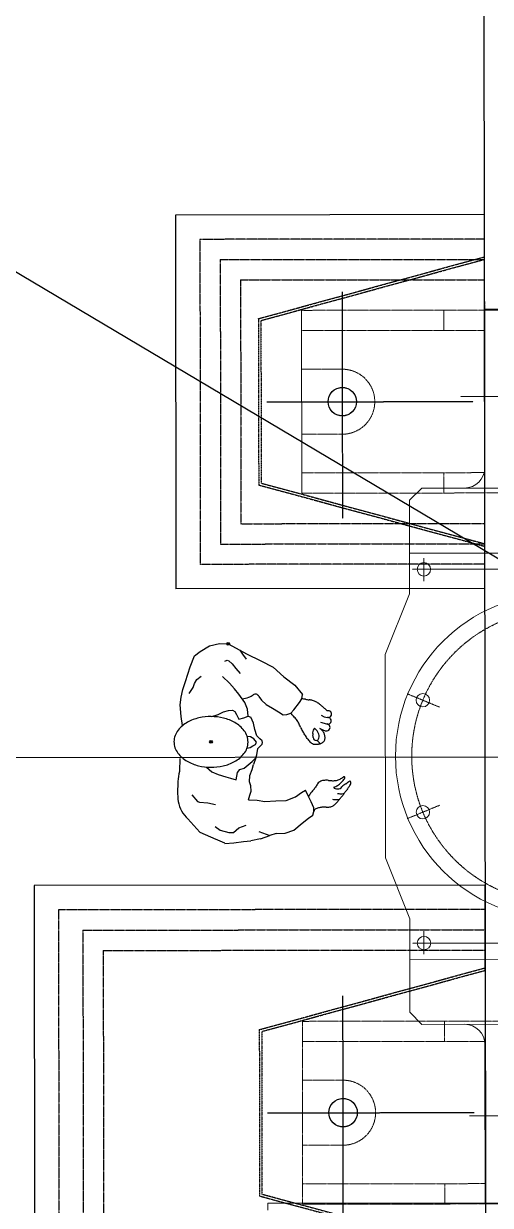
# Model space of a CAD drawing. Header units: feet. Extents: x -99009 to 3252343, y -11094690 to 9035152.
# Drawn here: x 2518425 to 2519574, y -1979500 to -1976592 of the extents above; entities that cross this region are included whole.
import ezdxf

# ---------------------------------------------------------------- set-up
doc = ezdxf.new("R2010")
doc.units = ezdxf.units.FT
for name, pattern in [('CENTER', [2, 1.25, -0.25, 0.25, -0.25]), ('HIDDEN', [0.375, 0.25, -0.125]), ('PHANTOM', [2.5, 1.25, -0.25, 0.25, -0.25, 0.25, -0.25])]:
    doc.linetypes.add(name, pattern=pattern)
for name, color, linetype in [('1', 1, 'Continuous'), ('K-LINE', 7, 'Continuous'), ('LAYER7', 7, 'Continuous'), ('LEVEL007', 7, 'Continuous'), ('WORKLAYER', 7, 'Continuous')]:
    doc.layers.add(name, color=color, linetype=linetype)
doc.layers.add('中心線(黄)', color=2, linetype='CENTER', lineweight=15)

# ---------------------------------------------------------------- blocks, each defined once
blk = doc.blocks.new('A$C1CCE227E')
at = {"layer": 'K-LINE', "color": 1, "linetype": 'PHANTOM', "lineweight": 13}
for p, q in [((-648.5, 1700), (-648.5, -1300)), ((651.5, 1700), (651.5, -1300)), ((-1098.5, 850), (-1098.5, -1300)), ((-648.5, 850), (-648.5, -1300)), ((651.5, 850), (651.5, -1300)), ((1101.5, 850), (1101.5, -1300)), ((-648.5, -850), (-1098.5, -850)), ((-648.5, -850), (-1098.5, -850)), ((-1048.5, -850), (-1048.5, -1300)), ((-698.5, -850), (-698.5, -1300)), ((651.5, -850), (1101.5, -850)), ((701.5, -850), (701.5, -1300)), ((1051.5, -850), (1051.5, -1300)), ((-698.5, -950), (-648.5, -950)), ((651.5, -950), (701.5, -950)), ((1051.5, -950), (1101.5, -950)), ((-873.5, -1088.6), (-873.5, -1346.6)), ((876.5, -1095.6), (876.5, -1359.5)), ((-752.2, -1200), (-991.9, -1200)), ((-953.5, -1200), (-953.5, -1300)), ((-793.5, -1200), (-793.5, -1300)), ((767, -1200), (990.1, -1200)), ((796.5, -1200), (796.5, -1300)), ((956.5, -1200), (956.5, -1300)), ((651.5, -1300), (1101.5, -1300))]:
    blk.add_line(p, q, dxfattribs=at)
for centre in [(-873.5, -1200), (876.5, -1200)]:
    blk.add_circle(centre, 35, dxfattribs=at)
for centre in [(-873.5, -1200), (876.5, -1200)]:
    blk.add_arc(centre, 80, 0, 180, dxfattribs=at)
at = {"layer": 'WORKLAYER', "color": 1, "linetype": 'Continuous', "lineweight": 13}
for p, q in [((651.5, -850), (1101.5, -850)), ((-1098.5, -950), (-1048.5, -950)), ((-1098.5, -1300), (-648.5, -1300))]:
    blk.add_line(p, q, dxfattribs=at)
at = {"layer": '中心線(黄)', "color": 2, "linetype": 'CENTER', "lineweight": 15}
blk.add_line((1.5, -1463.3), (1.5, 1774), dxfattribs=at)
blk = doc.blocks.new('G$C079D2E91')
at = {"layer": 'K-LINE', "color": 2, "linetype": 'CENTER', "lineweight": 15}
blk.add_blockref('A$C1CCE227E', (-1.5, 0), dxfattribs=at)
blk = doc.blocks.new('G$C32F60F67')
at = {"layer": 'WORKLAYER', "color": 3, "linetype": 'Continuous'}
for p, q in [((-1335, -850), (-1335, -1610)), ((-1335, -850), (-415, -850)), ((-1335, -850), (-1335, -1610)), ((-1275, -850), (-475, -850)), ((-415, -850), (-415, -1610)), ((-415, -850), (-415, -1610)), ((315, -850), (315, -1960)), ((315, -850), (1435, -850)), ((315, -850), (315, -1960)), ((375, -850), (1375, -850)), ((-1335, -1610), (-415, -1610)), ((-1335, -1610), (-415, -1610)), ((315, -1960), (1435, -1960)), ((315, -1960), (1435, -1960))]:
    blk.add_line(p, q, dxfattribs=at)
at = {"layer": 'WORKLAYER', "color": 6, "linetype": 'PHANTOM', "ltscale": 0.5}
for p, q in [((-1275, -850), (-1275, -1550)), ((-1275, -850), (-1275, -1550)), ((-1225, -850), (-525, -850)), ((-1225, -1500), (-1225, -850)), ((-1225, -850), (-525, -850)), ((-1225, -1500), (-1225, -850)), ((-1175, -1450), (-1175, -850)), ((-1175, -1450), (-1175, -850)), ((-575, -1450), (-575, -850)), ((-575, -1450), (-575, -850)), ((-525, -1500), (-525, -850)), ((-525, -1500), (-525, -850)), ((-475, -850), (-475, -1550)), ((-475, -850), (-475, -1550)), ((375, -850), (375, -1900)), ((375, -850), (375, -1900)), ((425, -850), (1325, -850)), ((425, -1840), (425, -850)), ((425, -850), (1325, -850)), ((425, -1840), (425, -850)), ((475, -1790), (475, -850)), ((475, -1790), (475, -850)), ((-1175, -1450), (-575, -1450)), ((-1175, -1450), (-575, -1450)), ((-1225, -1500), (-525, -1500)), ((-1225, -1500), (-525, -1500)), ((-1275, -1550), (-475, -1550)), ((-1275, -1550), (-475, -1550)), ((475, -1790), (1275, -1790)), ((475, -1790), (1275, -1790)), ((425, -1840), (1325, -1840)), ((425, -1840), (1325, -1840)), ((375, -1900), (1375, -1900)), ((375, -1900), (1375, -1900))]:
    blk.add_line(p, q, dxfattribs=at)
at = {"layer": 'WORKLAYER', "color": 2, "linetype": 'HIDDEN'}
for p, q in [((-1079.6, -1406), (-1231.2, -850)), ((-1079.6, -1406), (-1231.2, -850)), ((-1075, -1400), (-1225, -850)), ((-1075, -1400), (-1225, -850)), ((-675, -1400), (-525, -850)), ((-675, -1400), (-525, -850)), ((-670.4, -1406), (-518.8, -850)), ((-670.4, -1406), (-518.8, -850)), ((670.4, -1406), (518.8, -850)), ((670.4, -1406), (518.8, -850)), ((675, -1400), (525, -850)), ((675, -1400), (525, -850)), ((1075, -1400), (1225, -850)), ((1075, -1400), (1225, -850)), ((1079.6, -1406), (1231.2, -850)), ((1079.6, -1406), (1231.2, -850)), ((-1079.6, -1406), (-670.4, -1406)), ((-1079.6, -1406), (-670.4, -1406)), ((-1075, -1400), (-675, -1400)), ((-1075, -1400), (-675, -1400)), ((670.4, -1406), (1079.6, -1406)), ((670.4, -1406), (1079.6, -1406)), ((675, -1400), (1075, -1400)), ((675, -1400), (1075, -1400))]:
    blk.add_line(p, q, dxfattribs=at)
at = {"layer": 'WORKLAYER', "color": 2, "linetype": 'CENTER'}
for p, q in [((-875, -1386.1), (-875, -877.4)), ((-875, -1386.1), (-875, -877.4)), ((875, -1386.1), (875, -877.4)), ((875, -1386.1), (875, -877.4)), ((-1145.4, -1200), (-587.2, -1200)), ((-1145.4, -1200), (-587.2, -1200)), ((1145.4, -1200), (587.2, -1200)), ((1145.4, -1200), (587.2, -1200))]:
    blk.add_line(p, q, dxfattribs=at)
at = {"layer": 'WORKLAYER', "color": 3, "linetype": 'Continuous'}
for centre in [(-875, -1200), (-875, -1200), (875, -1200), (875, -1200)]:
    blk.add_circle(centre, 35, dxfattribs=at)
blk = doc.blocks.new('G$CA8366B73')
at = {"layer": 'K-LINE', "color": 2, "linetype": 'CENTER', "lineweight": 15}
blk.add_line((0, -3618.9), (0, 4111.2), dxfattribs=at)
at = {"layer": 'K-LINE', "color": 3, "linetype": 'Continuous', "lineweight": 25}
blk.add_line((-2400, -850), (2200, -850), dxfattribs=at)
blk = doc.blocks.new('K245260282b515')
at = {"color": 1, "linetype": 'Continuous', "lineweight": 20}
for p, q in [((660, -1005), (660, -460)), ((-660, -1005), (-660, -657.2)), ((-660, -1005), (-660, -900)), ((-660, -1005), (-660, -900))]:
    blk.add_line(p, q, dxfattribs=at)
for centre, start, end in [((-710, -900), 0.0001, 90.0001), ((710, -900), 90, 180)]:
    blk.add_arc(centre, 50, start, end, dxfattribs=at)
at = {"layer": 'K-LINE', "color": 1, "linetype": 'CENTER', "lineweight": 15}
for p, q in [((-460, -250.5), (-460, -1028.5)), ((460, -250.5), (460, -1028.5)), ((-120.6, -961.2), (-153.6, -1040.9)), ((120.6, -961.2), (153.6, -1040.9)), ((-430.4, -1000), (-487.5, -1000)), ((430.4, -1000), (487.5, -1000))]:
    blk.add_line(p, q, dxfattribs=at)
at = {"layer": 'K-LINE', "color": 2, "linetype": 'CENTER', "lineweight": 15}
for p, q in [((-885, -371.9), (-885, -909.5)), ((885, -387.2), (885, -887.7))]:
    blk.add_line(p, q, dxfattribs=at)
at = {"layer": 'K-LINE', "color": 1, "linetype": 'CENTER', "lineweight": 15}
blk.add_arc((0, -670), 360, 180, 0, dxfattribs=at)
at = {"layer": 'LAYER7', "color": 1, "linetype": 'Continuous', "lineweight": 20}
for p, q in [((-1100, 850), (-1100, -850)), ((1100, 850), (1100, -850)), ((1100, -1385), (1100, 0)), ((500, -1035), (500, -254.5)), ((-1100, -850), (-710, -850)), ((-1100, -850), (-740, -850)), ((710, -850), (1100, -850)), ((740, -850), (1100, -850)), ((-630, -1035), (-660, -1005)), ((630, -1035), (660, -1005)), ((-500, -1035), (-630, -1035)), ((500, -1035), (630, -1035)), ((1100, -1385), (1117.5, -1385))]:
    blk.add_line(p, q, dxfattribs=at)
blk.add_arc((-710, -900), 50, 0, 90, dxfattribs=at)
at = {"layer": 'LEVEL007', "color": 1, "linetype": 'Continuous', "lineweight": 20}
for p, q in [((500, -245), (500, -1035)), ((-500, -779.7), (-500, -1035)), ((-400, -1035), (-500, -1035)), ((-250, -1095), (-400, -1035)), ((400, -1035), (250, -1095)), ((400, -1035), (500, -1035)), ((-250, -1095), (250, -1095))]:
    blk.add_line(p, q, dxfattribs=at)
for centre in [(-460, -1000), (-137.8, -1002.6), (137.8, -1002.6), (460, -1000)]:
    blk.add_circle(centre, 16.5, dxfattribs=at)
blk.add_arc((0, -670), 400, 180, 0, dxfattribs=at)
blk = doc.blocks.new('WORKER_TOP')
at = {"color": 4, "linetype": 'ByBlock', "lineweight": -2}
for p, q in [((-65.209352, 271.191224), (-61.731512, 278.40124)), ((-61.731568, 278.400912), (-59.914784, 286.760632)), ((-48.592952, 269.86608), (-45.653176, 278.575176)), ((-45.653232, 278.574848), (-43.601952, 287.133808)), ((-32.697392, 267.86552), (-27.31884, 280.961168)), ((135.044632, 239.959944), (118.975744, 232.471784)), ((147.522064, 246.473888), (135.044632, 239.959944)), ((162.53484, 252.541528), (147.521928, 246.474248)), ((171.28472, 252.741632), (162.535168, 252.541472)), ((180.701832, 250.831888), (171.284664, 252.741304)), ((188.239352, 240.166312), (180.702216, 250.83216)), ((200.22248, 224.110136), (188.239024, 240.166368)), ((-160.314848, 179.633144), (-139.09848, 206.360208)), ((-139.098288, 206.360512), (-116.258944, 225.209528)), ((-105.840232, 223.981952), (-116.258944, 225.209528)), ((-96.750392, 217.935664), (-105.84036, 223.981976)), ((-78.895912, 203.996568), (-96.750336, 217.935992)), ((-70.74704, 196.212264), (-78.89572, 203.996872)), ((125.004768, 222.558448), (118.975936, 232.471744)), ((135.44688, 207.645568), (125.004768, 222.558448)), ((144.547872, 185.126072), (135.44688, 207.645568)), ((217.526056, 203.6302), (200.222608, 224.110112)), ((225.085512, 182.254096), (217.525856, 203.630232)), ((-183.994, 153.339664), (-160.314904, 179.632816)), ((-73.639256, 165.856184), (-66.202, 177.391024)), ((-67.341912, 186.72524), (-70.74704, 196.212264)), ((-66.2018, 177.390992), (-67.341528, 186.725512)), ((145.297216, 159.722344), (144.547872, 185.126072)), ((225.585752, 160.37984), (225.085704, 182.254056)), ((-199.488424, 123.064496), (-183.9938, 153.339632)), ((-91.675496, 136.134272), (-82.848704, 151.638184)), ((-82.848448, 151.63848), (-73.639392, 165.856208)), ((146.593456, 132.478832), (145.29696, 159.722048)), ((225.585696, 160.379512), (230.210744, 144.62152)), ((-216.466904, 87.972792), (-199.488224, 123.064456)), ((-111.972448, 117.7784), (-102.344752, 124.001848)), ((-102.344752, 124.001848), (-91.675304, 136.134576)), ((-7.171536, 120.376856), (-14.578048, 112.968432)), ((-2.747768, 125.696968), (-7.171728, 120.376888)), ((1.187312, 126.516024), (-2.747768, 125.696968)), ((6.001984, 125.897096), (1.187312, 126.516024)), ((16.344136, 115.359104), (6.002112, 125.897072)), ((143.165688, 113.040144), (146.593256, 132.478864)), ((220.67004, 117.674528), (230.210688, 144.621192)), ((238.765528, 121.455248), (230.210744, 144.62152)), ((238.765528, 121.455248), (243.342584, 97.99084)), ((-225.771072, 71.205104), (-216.466904, 87.972792)), ((-108.49236, 89.137024), (-109.845456, 92.841064)), ((-105.678264, 77.122776), (-108.49236, 89.137024)), ((-80.267824, 90.25352), (-96.70824, 83.40336)), ((-62.992256, 91.47236), (-80.267824, 90.25352)), ((-62.992584, 91.472416), (-60.630024, 98.42364)), ((-59.341224, 81.07988), (-62.992256, 91.47236)), ((-45.698008, 104.51276), (-60.63008, 98.423312)), ((-30.287192, 107.895224), (-45.6982, 104.512456)), ((-14.577848, 112.968392), (-30.287192, 107.895224)), ((-12.377768, 97.054184), (-13.459872, 88.904744)), ((-7.05564, 105.637064), (-12.377568, 97.054144)), ((1.053544, 112.26576), (-7.05564, 105.637064)), ((6.342208, 109.622368), (1.053736, 112.266064)), ((10.181512, 102.597688), (6.342008, 109.6224)), ((13.513888, 96.297312), (10.181512, 102.597688)), ((15.599488, 88.467192), (13.514088, 96.29728)), ((31.556992, 112.676328), (16.343744, 115.358832)), ((38.912808, 110.115968), (31.557048, 112.676656)), ((48.660304, 100.94616), (38.912552, 110.11568)), ((38.912808, 110.115968), (55.321688, 104.129112)), ((56.615952, 91.700544), (48.660304, 100.94616)), ((67.850312, 101.048672), (55.321688, 104.129112)), ((64.422496, 81.609312), (56.615952, 91.700544)), ((82.615976, 95.830504), (67.850128, 101.048368)), ((98.127032, 94.838088), (82.615976, 95.830504)), ((108.318064, 98.269976), (98.127088, 94.838416)), ((121.442616, 98.570008), (108.318064, 98.269976)), ((131.286624, 95.09164), (121.44268, 98.570336)), ((142.908384, 91.778408), (131.28644, 95.091336)), ((142.90844, 91.778736), (143.16588, 113.040104)), ((245.283792, 79.34772), (243.342328, 97.990544)), ((-241.080744, 42.50904), (-225.77088, 71.205408)), ((-225.77088, 71.205408), (-215.741376, 77.688632)), ((-215.741248, 77.688608), (-203.937264, 87.033096)), ((-192.236032, 52.597176), (-180.541024, 61.32556)), ((-180.540968, 61.325888), (-168.519984, 71.9014)), ((-117.561528, 68.801736), (-130.490808, 57.676664)), ((-96.70824, 83.40336), (-117.561528, 68.801736)), ((-78.419224, 52.819872), (-74.840952, 58.831512)), ((-74.841088, 58.831536), (-67.50724, 62.412904)), ((-67.507368, 62.412928), (-56.176768, 68.394328)), ((-56.177024, 68.394032), (-59.341608, 81.079608)), ((67.7054, 70.573384), (64.42268, 81.609616)), ((75.411768, 64.857344), (67.705272, 70.573408)), ((93.696576, 61.463664), (75.411768, 64.857344)), ((88.9364, 47.657992), (93.696576, 61.463664)), ((211.693704, 68.10748), (205.081688, 86.023968)), ((223.32192, 54.890056), (211.693576, 68.107504)), ((248.170392, 56.181384), (245.283792, 79.34772)), ((-242.276464, 20.795664), (-241.080688, 42.509368)), ((-200.78044, 40.139024), (-199.405112, 44.339688)), ((-198.679264, 34.0554), (-200.78044, 40.139024)), ((-199.404976, 44.339664), (-192.23616, 52.5972)), ((-144.810128, 45.578384), (-160.720696, 28.339392)), ((-130.490808, 57.676664), (-144.810128, 45.578384)), ((-77.550024, 43.467592), (-78.419032, 52.81984)), ((-73.62056, 31.198184), (-77.550024, 43.467592)), ((-67.535832, 17.329616), (-73.620616, 31.197848)), ((80.19092, 17.828248), (86.004912, 35.97488)), ((86.004912, 35.97488), (88.936456, 47.65832)), ((217.592752, 22.399112), (222.765888, 43.821048)), ((222.766024, 43.821024), (223.321856, 54.889728)), ((249.170496, 34.001152), (239.455328, 10.775792)), ((249.690192, 33.957784), (248.17072, 56.181328)), ((-236.443112, -3.718648), (-242.276736, 20.796056)), ((-62.367552, 2.404608), (-67.535832, 17.329616)), ((61.898504, -10.91404), (73.82976, 1.52104)), ((73.829584, 1.5208), (80.190864, 17.82792)), ((150.04756, -7.756656), (153.919664, 10.603152)), ((208.436616, 10.054448), (217.592696, 22.398784)), ((221.807288, -27.55912), (239.174792, 11.1766)), ((-222.679216, -26.457776), (-236.443112, -3.718648)), ((-211.873384, -40.625904), (-222.679344, -26.45776)), ((-153.694336, -34.813144), (-162.024608, -24.457624)), ((146.719592, -33.829736), (148.312032, -28.397808)), ((148.31216, -28.397832), (150.04756, -7.756656)), ((221.80716, -27.559096), (189.510144, -57.34008)), ((-185.088072, -50.859328), (-211.873192, -40.6256)), ((-149.01936, -62.297704), (-185.087928, -50.859688)), ((-143.880152, -40.352184), (-153.694536, -34.813112)), ((-133.631904, -43.428776), (-143.88028, -40.35216)), ((-118.928344, -53.638464), (-133.631904, -43.428776)), ((130.353632, -47.44764), (146.719592, -33.829736)), ((-129.17224, -69.162544), (-149.019296, -62.297376)), ((-110.379656, -73.554096), (-129.172432, -69.162512)), ((-91.69404, -75.579248), (-110.379784, -73.554072)), ((-62.797272, -73.69212), (-91.69404, -75.579248)), ((-40.316872, -70.038352), (-62.79688, -73.691848)), ((40.9514, -77.158344), (71.769896, -77.674968))]:
    blk.add_line(p, q, dxfattribs=at)
for centre, radius in [((-241.080944, 42.509072), 3.333336), ((-241.080944, 42.509072), 1.666664), ((0, 0), 3.333336), ((0, 0), 1.666664)]:
    blk.add_circle(centre, radius, dxfattribs=at)
for centre, radius, start, end in [((88.91016, 327.136576), 2.52796, 94.417257, 209.429476), ((53.178016, 298.625544), 43.218976, 26.204511, 39.120062), ((82.440488, 314.585936), 16.325224, 48.938589, 67.395195), ((65.393512, 291.933904), 44.648576, 44.785026, 51.53919), ((101.679904, 337.181776), 7.1214, 73.771987, 143.856517), ((-97.280536, 179.99844), 251.743176, 38.4741, 39.871244), ((827.515144, 1051.764096), 1031.535216, 224.919307, 225.211214), ((50.38652, 297.764304), 62.86772, 32.590786, 38.177895), ((189.941096, 386.250936), 102.376336, 212.246271, 215.677396), ((91.79, 317.526872), 29.03432, 48.676221, 65.847124), ((131.589656, 344.650632), 30.715424, 216.123745, 227.561381), ((92.95728, 300.903496), 27.65756, 36.971989, 49.653854), ((228.054544, 493.359656), 193.482384, 232.757791, 235.333711), ((-219.234032, -155.556112), 594.654176, 54.612379, 55.450789), ((38.166008, 208.536104), 148.768624, 50.876627, 54.226661), ((36.837928, 319.355976), 91.006224, 1.762338, 5.144035), ((37.363168, 319.380232), 90.48048, 358.355897, 1.757215), ((-844.008376, -876.142576), 1546.89576, 50.555854, 50.878208), ((-68.114048, 288.461592), 8.373984, 6.71919, 194.38018), ((-51.776664, 287.748536), 8.197696, 355.70041, 186.91923), ((-35.376096, 284.270296), 8.710144, 337.67147, 170.000003), ((59.9792, 302.005504), 35.624296, 10.48055, 26.15733), ((47.08308, 299.810664), 48.704864, 358.782635, 10.259842), ((-33.830736, 302.886792), 129.67288, 353.878793, 358.183312), ((53.988496, 272.398432), 66.53328, 40.750397, 45.280896), ((79.138432, 294.212048), 33.241696, 31.497178, 40.564025), ((74.94032, 291.72036), 38.123136, 23.483988, 31.393858), ((65.242152, 287.51012), 48.695776, 17.292668, 23.480284), ((111.360552, 305.31528), 3.3514, 276.446352, 6.131887), ((80.311424, 316.879528), 36.161544, 341.947139, 351.663867), ((108.04544, 313.26408), 8.208384, 348.56576, 31.373108), ((36.596424, 319.399792), 91.247464, 354.985356, 358.357434), ((578.470296, 861.48824), 698.73832, 231.003614, 231.716944), ((105.253848, 306.481608), 37.24564, 6.486098, 15.679785), ((105.084152, 306.831592), 37.404696, 347.620968, 356.766062), ((107.159064, 306.71356), 35.326424, 356.767352, 6.461356), ((97.950264, 252.47352), 77.018456, 45.335443, 51.809464), ((126.498328, 281.394584), 36.3808, 31.584123, 45.294748), ((139.723808, 289.483712), 20.877736, 7.795926, 31.682761), ((98.533432, 285.142048), 62.2896, 358.608237, 6.613185), ((-33.791784, 222.628712), 73.782496, 143.973655, 150.885055), ((16.61744, 186.810808), 135.61904, 140.501841, 144.261334), ((102.443272, 116.081544), 246.83372, 138.439387, 140.504615), ((81.203872, 135.639416), 217.967, 136.242275, 138.58233), ((-7.885736, 252.007352), 29.446624, 131.775305, 147.415991), ((-9.098736, 236.054704), 30.6996, 115.624521, 128.93369), ((-9.76496, 254.048136), 26.67276, 114.419892, 131.685388), ((-11.865272, 242.569424), 23.631376, 99.118602, 116.407695), ((-9.411496, 253.18824), 27.60188, 97.651473, 114.350017), ((-13.391824, 251.142296), 14.925656, 71.16232, 98.547938), ((-9.992776, 261.188952), 19.601104, 75.581338, 99.081509), ((-15.30988, 245.401384), 20.978424, 51.79187, 71.267084), ((-8.496056, 268.799256), 11.866184, 34.647821, 73.430076), ((6.96028, 257.3946), 10.32796, 133.776086, 167.59221), ((16.546856, 246.590192), 24.767824, 118.397992, 132.496813), ((-18.784008, 261.310544), 24.58924, 16.642502, 35.374066), ((-24.91052, 258.92584), 31.1466, 2.827576, 17.617861), ((151.835592, 282.99808), 57.05568, 173.901569, 183.691859), ((124.057376, 281.441336), 29.2358, 184.152675, 203.271452), ((113.254472, 276.755712), 17.4606, 203.152251, 235.151014), ((276.55504, 528.047184), 317.142816, 236.881559, 238.642748), ((286.086088, 283.442536), 125.28156, 179.914662, 183.894715), ((228.350976, 279.40356), 67.405544, 183.802844, 191.198018), ((195.651032, 273.014496), 34.08748, 191.337381, 205.970335), ((951.061168, 72.41864), 1067.713456, 171.361866, 171.839228), ((-852.41868, 332.93908), 754.554656, 352.372247, 353.048595), ((-43.406784, 234.366584), 60.440344, 164.673245, 173.109979), ((-63.162664, 238.939392), 40.1866, 150.826541, 163.515785), ((-19.085872, 270.164768), 20.938504, 227.018915, 243.699848), ((-9.495168, 236.50868), 30.097344, 128.889744, 142.462001), ((-22.984632, 262.606312), 12.43588, 244.373521, 272.436107), ((-24.939656, 299.063008), 48.944384, 272.908649, 280.047772), ((230.954272, -174.456712), 475.686176, 120.203621, 121.491252), ((-6.5034, 185.896448), 65.722304, 93.343567, 98.660985), ((-9.98288, 258.084376), 6.587016, 266.922392, 319.728232), ((-24.855256, 265.050136), 32.84584, 300.163295, 318.812237), ((-25.933216, 263.644776), 23.160264, 334.91705, 349.976665), ((-31.34108, 269.231432), 40.495896, 320.403361, 335.527586), ((-24.299264, 259.007128), 30.53212, 347.648538, 2.731777), ((67.86952, 196.355288), 74.905896, 46.890341, 54.354249), ((162.960152, 298.422304), 64.59332, 227.184514, 235.831457), ((188.914128, 339.197488), 112.915784, 236.555309, 241.505433), ((172.581536, 260.625064), 7.989584, 198.519236, 260.658549), ((139.044232, -23.22288), 303.392304, 129.67821, 131.697119), ((-28.131608, 177.815512), 41.92812, 114.64585, 129.257861), ((127.398072, -173.98328), 426.569616, 112.492463, 113.928353), ((-60.195976, 276.10896), 61.060944, 293.558107, 303.584532), ((1740.746736, -2414.608496), 3176.74044, 123.606379, 123.799112), ((124.221432, -14.836384), 287.32276, 130.602452, 132.73199), ((-108.176168, 109.368688), 9.227, 114.294697, 215.21354), ((-154.930968, 76.370048), 48, 20.06857, 35.21351), ((1.103832, 43.899656), 47.29688, 90.295717, 127.149338), ((-0.274224, 43.917056), 47.292256, 51.77693, 88.637942), ((46.305976, 5.160528), 107.975296, 150.168117, 166.312713), ((17.061144, 22.528856), 73.96756, 127.004706, 150.569971), ((-16.631624, 22.847176), 73.96588, 28.347336, 51.92098), ((67.44116, -0.46628), 129.842536, 166.107102, 179.534712), ((-46.20428, 6.030848), 107.979656, 12.605089, 28.74968), ((-67.438312, 0.804872), 129.8432, 359.385269, 12.81077), ((67.43884, -0.804912), 129.8434, 179.385279, 192.81076), ((-67.443792, 0.466592), 129.845496, 346.11159, 359.534558), ((46.20472, -6.030856), 107.979776, 192.605098, 208.749671), ((16.63208, -22.847296), 73.965976, 208.347237, 231.920885), ((-46.315016, -5.157016), 107.985264, 330.174146, 346.317258), ((124.92008, 5.559664), 90.156976, 299.965807, 315.759407), ((0.274512, -43.917256), 47.292176, 231.776898, 268.637973), ((-1.104976, -43.895056), 47.301704, 270.309327, 307.159156), ((-17.069352, -22.521616), 73.97872, 307.014139, 330.575893), ((112.247976, 106.774352), 188.811384, 257.832195, 265.373414), ((124.422032, 243.568968), 326.144104, 265.180108, 269.546613), ((123.703544, 54.53764), 137.115216, 269.221787, 279.607998), ((134.294576, -7.520512), 74.159896, 279.54267, 298.738822)]:
    blk.add_arc(centre, radius, start, end, dxfattribs=at)

msp = doc.modelspace()

# ---------------------------------------------------------------- linework, layer by layer
at = {"layer": '1'}
msp.add_line((2520410.24608, -1978394.49612), (2434444.49681, -1927308.91693), dxfattribs=at)
msp.add_arc((2520410.24778, -1978395.99612), 100000, 84.1346387202, 194.3871675539, dxfattribs=at)

# ---------------------------------------------------------------- block references
at = {"layer": 'K-LINE', "color": 2, "linetype": 'CENTER', "lineweight": 15, "rotation": 270.0650517140735}
msp.add_blockref('G$CA8366B73', (2520410.24778, -1978395.99612), dxfattribs=at)
at = {"layer": 'K-LINE', "color": 1, "linetype": 'Continuous', "lineweight": 25, "rotation": 270.0207215151399}
msp.add_blockref('K245260282b515', (2520410.24608, -1978394.49612), dxfattribs=at)
at = {"layer": 'K-LINE', "color": 3, "linetype": 'Continuous', "lineweight": 25, "rotation": 270.0650517140735}
msp.add_blockref('G$C32F60F67', (2520410.24778, -1978395.99612), dxfattribs=at)
at = {"layer": 'K-LINE', "color": 2, "linetype": 'PHANTOM', "lineweight": 40, "rotation": 270.0650517140735}
msp.add_blockref('G$C079D2E91', (2520410.24778, -1978395.99612), dxfattribs=at)
at = {"layer": 'K-LINE', "color": 1, "linetype": 'Continuous', "rotation": 270.0650517140735}
msp.add_blockref('WORKER_TOP', (2518886.12946, -1978359.69837), dxfattribs=at)

doc.saveas('drawing.dxf')
